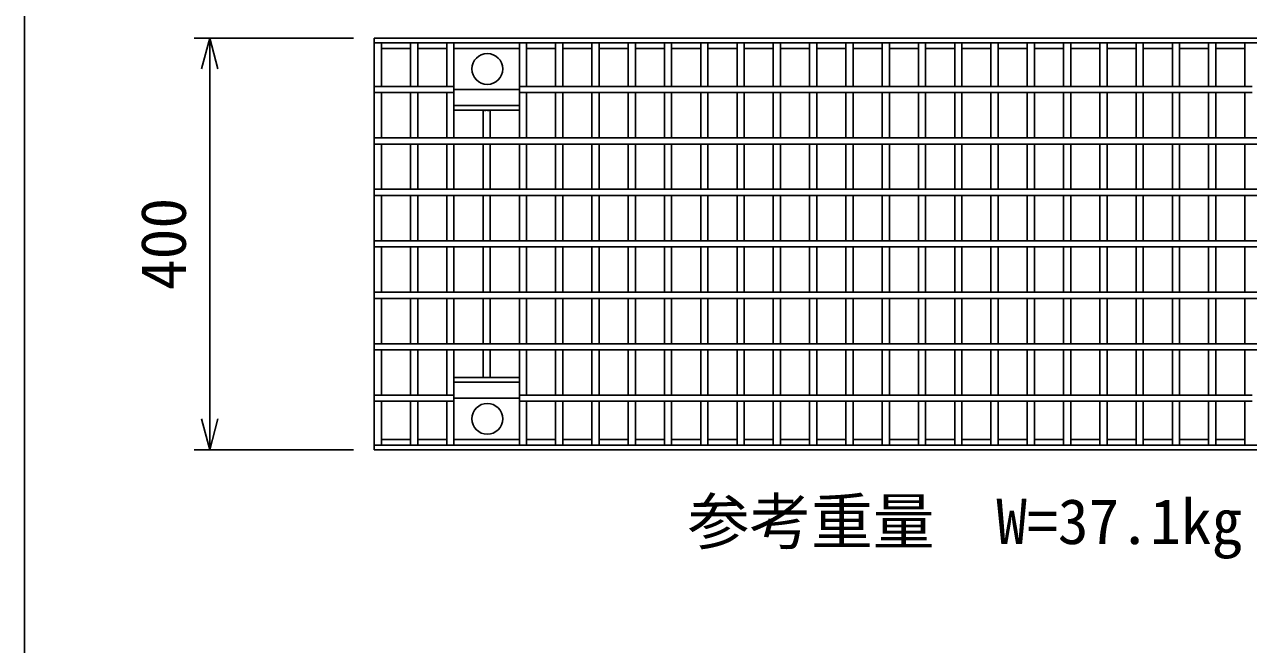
# Model space of a CAD drawing. Units: millimetres, scale not verified. Extents: x -25200 to 25200, y -8910 to 8910.
# Drawn here: x -16762 to -15572, y -3783 to -3180 of the extents above; entities that cross this region are included whole.
import ezdxf
from ezdxf.enums import TextEntityAlignment as Align

# ---------------------------------------------------------------- set-up
doc = ezdxf.new("R2010")
doc.units = ezdxf.units.MM
doc.header["$LTSCALE"] = 30
for name, color, linetype, lineweight in [('0-0_DIM', 7, 'Continuous', 25), ('0-2_HATCH', 6, 'Continuous', 25), ('0-7_TXT', 7, 'Continuous', 25)]:
    doc.layers.add(name, color=color, linetype=linetype, lineweight=lineweight)
doc.styles.add('ＭＳ ゴシック', font='')
doc.styles.get('ＭＳ ゴシック').set_extended_font_data('MS Gothic')

msp = doc.modelspace()

# ---------------------------------------------------------------- linework, layer by layer
at = {"layer": '0-0_DIM'}
for p, q in [((-16442.21, -3193.54), (-16597.21, -3193.54)), ((-16582.21, -3193.54), (-16582.21, -3593.54)), ((-16442.21, -3593.54), (-16597.21, -3593.54))]:
    msp.add_line(p, q, dxfattribs=at)
for points in [[(-16590.25, -3223.54), (-16582.21, -3193.54), (-16574.17, -3223.54)], [(-16574.17, -3563.54), (-16582.21, -3593.54), (-16590.25, -3563.54)]]:
    msp.add_lwpolyline(points, dxfattribs=at)
at = {"layer": '0-2_HATCH'}
for p, q in [((-15427.21, -3193.54), (-16422.21, -3193.54)), ((-16422.21, -3193.54), (-16422.21, -3593.54)), ((-15427.21, -3198.04), (-16422.21, -3198.04)), ((-16415.21, -3198.04), (-16415.21, -3240.54)), ((-16386.93, -3198.04), (-16386.93, -3240.54)), ((-16379.93, -3198.04), (-16379.93, -3240.54)), ((-16351.64, -3198.04), (-16351.64, -3240.54)), ((-16344.64, -3290.54), (-16344.64, -3198.04)), ((-16281.07, -3290.54), (-16281.07, -3198.04)), ((-16274.07, -3198.04), (-16274.07, -3240.54)), ((-16245.78, -3198.04), (-16245.78, -3240.54)), ((-16238.78, -3198.04), (-16238.78, -3240.54)), ((-16210.5, -3198.04), (-16210.5, -3240.54)), ((-16203.5, -3198.04), (-16203.5, -3240.54)), ((-16175.21, -3198.04), (-16175.21, -3240.54)), ((-16168.21, -3198.04), (-16168.21, -3240.54)), ((-16139.93, -3198.04), (-16139.93, -3240.54)), ((-16132.93, -3198.04), (-16132.93, -3240.54)), ((-16104.64, -3198.04), (-16104.64, -3240.54)), ((-16097.64, -3198.04), (-16097.64, -3240.54)), ((-16069.36, -3198.04), (-16069.36, -3240.54)), ((-16062.36, -3198.04), (-16062.36, -3240.54)), ((-16034.07, -3198.04), (-16034.07, -3240.54)), ((-16027.07, -3198.04), (-16027.07, -3240.54)), ((-15998.78, -3198.04), (-15998.78, -3240.54)), ((-15991.78, -3198.04), (-15991.78, -3240.54)), ((-15963.5, -3198.04), (-15963.5, -3240.54)), ((-15956.5, -3198.04), (-15956.5, -3240.54)), ((-15928.21, -3198.04), (-15928.21, -3240.54)), ((-15921.21, -3198.04), (-15921.21, -3240.54)), ((-15892.93, -3198.04), (-15892.93, -3240.54)), ((-15885.93, -3198.04), (-15885.93, -3240.54)), ((-15857.64, -3198.04), (-15857.64, -3240.54)), ((-15850.64, -3198.04), (-15850.64, -3240.54)), ((-15822.36, -3198.04), (-15822.36, -3240.54)), ((-15815.36, -3198.04), (-15815.36, -3240.54)), ((-15787.07, -3198.04), (-15787.07, -3240.54)), ((-15780.07, -3198.04), (-15780.07, -3240.54)), ((-15751.78, -3198.04), (-15751.78, -3240.54)), ((-15744.78, -3198.04), (-15744.78, -3240.54)), ((-15716.5, -3198.04), (-15716.5, -3240.54)), ((-15709.5, -3198.04), (-15709.5, -3240.54)), ((-15681.21, -3198.04), (-15681.21, -3240.54)), ((-15674.21, -3198.04), (-15674.21, -3240.54)), ((-15645.93, -3198.04), (-15645.93, -3240.54)), ((-15638.93, -3198.04), (-15638.93, -3240.54)), ((-15610.64, -3198.04), (-15610.64, -3240.54)), ((-15603.64, -3198.04), (-15603.64, -3240.54)), ((-15575.36, -3198.04), (-15575.36, -3240.54)), ((-16386.93, -3203.54), (-16415.21, -3203.54)), ((-16351.64, -3203.54), (-16379.93, -3203.54)), ((-16281.07, -3203.54), (-16344.64, -3203.54)), ((-16245.78, -3203.54), (-16274.07, -3203.54)), ((-16210.5, -3203.54), (-16238.78, -3203.54)), ((-16175.21, -3203.54), (-16203.5, -3203.54)), ((-16139.93, -3203.54), (-16168.21, -3203.54)), ((-16104.64, -3203.54), (-16132.93, -3203.54)), ((-16069.36, -3203.54), (-16097.64, -3203.54)), ((-16034.07, -3203.54), (-16062.36, -3203.54)), ((-15998.78, -3203.54), (-16027.07, -3203.54)), ((-15963.5, -3203.54), (-15991.78, -3203.54)), ((-15928.21, -3203.54), (-15956.5, -3203.54)), ((-15892.93, -3203.54), (-15921.21, -3203.54)), ((-15857.64, -3203.54), (-15885.93, -3203.54)), ((-15822.36, -3203.54), (-15850.64, -3203.54)), ((-15787.07, -3203.54), (-15815.36, -3203.54)), ((-15751.78, -3203.54), (-15780.07, -3203.54)), ((-15716.5, -3203.54), (-15744.78, -3203.54)), ((-15681.21, -3203.54), (-15709.5, -3203.54)), ((-15645.93, -3203.54), (-15674.21, -3203.54)), ((-15610.64, -3203.54), (-15638.93, -3203.54)), ((-15575.36, -3203.54), (-15603.64, -3203.54)), ((-16344.64, -3240.54), (-16422.21, -3240.54)), ((-16422.21, -3246.54), (-16344.64, -3246.54)), ((-16415.21, -3290.54), (-16415.21, -3246.54)), ((-16386.93, -3290.54), (-16386.93, -3246.54)), ((-16379.93, -3290.54), (-16379.93, -3246.54)), ((-16351.64, -3290.54), (-16351.64, -3246.54)), ((-16281.07, -3243.54), (-16344.64, -3243.54)), ((-15568.36, -3240.54), (-16281.07, -3240.54)), ((-16281.07, -3246.54), (-15568.36, -3246.54)), ((-16274.07, -3290.54), (-16274.07, -3246.54)), ((-16245.78, -3290.54), (-16245.78, -3246.54)), ((-16238.78, -3290.54), (-16238.78, -3246.54)), ((-16210.5, -3290.54), (-16210.5, -3246.54)), ((-16203.5, -3290.54), (-16203.5, -3246.54)), ((-16175.21, -3290.54), (-16175.21, -3246.54)), ((-16168.21, -3290.54), (-16168.21, -3246.54)), ((-16139.93, -3290.54), (-16139.93, -3246.54)), ((-16132.93, -3290.54), (-16132.93, -3246.54)), ((-16104.64, -3290.54), (-16104.64, -3246.54)), ((-16097.64, -3290.54), (-16097.64, -3246.54)), ((-16069.36, -3290.54), (-16069.36, -3246.54)), ((-16062.36, -3290.54), (-16062.36, -3246.54)), ((-16034.07, -3290.54), (-16034.07, -3246.54)), ((-16027.07, -3290.54), (-16027.07, -3246.54)), ((-15998.78, -3290.54), (-15998.78, -3246.54)), ((-15991.78, -3290.54), (-15991.78, -3246.54)), ((-15963.5, -3290.54), (-15963.5, -3246.54)), ((-15956.5, -3290.54), (-15956.5, -3246.54)), ((-15928.21, -3290.54), (-15928.21, -3246.54)), ((-15921.21, -3290.54), (-15921.21, -3246.54)), ((-15892.93, -3290.54), (-15892.93, -3246.54)), ((-15885.93, -3290.54), (-15885.93, -3246.54)), ((-15857.64, -3290.54), (-15857.64, -3246.54)), ((-15850.64, -3290.54), (-15850.64, -3246.54)), ((-15822.36, -3290.54), (-15822.36, -3246.54)), ((-15815.36, -3290.54), (-15815.36, -3246.54)), ((-15787.07, -3290.54), (-15787.07, -3246.54)), ((-15780.07, -3290.54), (-15780.07, -3246.54)), ((-15751.78, -3290.54), (-15751.78, -3246.54)), ((-15744.78, -3290.54), (-15744.78, -3246.54)), ((-15716.5, -3290.54), (-15716.5, -3246.54)), ((-15709.5, -3290.54), (-15709.5, -3246.54)), ((-15681.21, -3290.54), (-15681.21, -3246.54)), ((-15674.21, -3290.54), (-15674.21, -3246.54)), ((-15645.93, -3290.54), (-15645.93, -3246.54)), ((-15638.93, -3290.54), (-15638.93, -3246.54)), ((-15610.64, -3290.54), (-15610.64, -3246.54)), ((-15603.64, -3290.54), (-15603.64, -3246.54)), ((-15575.36, -3290.54), (-15575.36, -3246.54)), ((-16281.07, -3259.04), (-16344.64, -3259.04)), ((-16281.07, -3263.54), (-16344.64, -3263.54)), ((-16316.36, -3290.54), (-16316.36, -3263.54)), ((-16314.36, -3264.54), (-16314.36, -3263.54)), ((-16311.36, -3263.54), (-16311.36, -3264.54)), ((-16309.36, -3290.54), (-16309.36, -3263.54)), ((-15427.21, -3290.54), (-16422.21, -3290.54)), ((-16422.21, -3296.54), (-15427.21, -3296.54)), ((-16415.21, -3340.54), (-16415.21, -3296.54)), ((-16386.93, -3340.54), (-16386.93, -3296.54)), ((-16379.93, -3340.54), (-16379.93, -3296.54)), ((-16351.64, -3340.54), (-16351.64, -3296.54)), ((-16344.64, -3340.54), (-16344.64, -3296.54)), ((-16316.36, -3340.54), (-16316.36, -3296.54)), ((-16309.36, -3340.54), (-16309.36, -3296.54)), ((-16281.07, -3340.54), (-16281.07, -3296.54)), ((-16274.07, -3340.54), (-16274.07, -3296.54)), ((-16245.78, -3340.54), (-16245.78, -3296.54)), ((-16238.78, -3340.54), (-16238.78, -3296.54)), ((-16210.5, -3340.54), (-16210.5, -3296.54)), ((-16203.5, -3340.54), (-16203.5, -3296.54)), ((-16175.21, -3340.54), (-16175.21, -3296.54)), ((-16168.21, -3340.54), (-16168.21, -3296.54)), ((-16139.93, -3340.54), (-16139.93, -3296.54)), ((-16132.93, -3340.54), (-16132.93, -3296.54)), ((-16104.64, -3340.54), (-16104.64, -3296.54)), ((-16097.64, -3340.54), (-16097.64, -3296.54)), ((-16069.36, -3340.54), (-16069.36, -3296.54)), ((-16062.36, -3340.54), (-16062.36, -3296.54)), ((-16034.07, -3340.54), (-16034.07, -3296.54)), ((-16027.07, -3340.54), (-16027.07, -3296.54)), ((-15998.78, -3340.54), (-15998.78, -3296.54)), ((-15991.78, -3340.54), (-15991.78, -3296.54)), ((-15963.5, -3340.54), (-15963.5, -3296.54)), ((-15956.5, -3340.54), (-15956.5, -3296.54)), ((-15928.21, -3340.54), (-15928.21, -3296.54)), ((-15921.21, -3340.54), (-15921.21, -3296.54)), ((-15892.93, -3340.54), (-15892.93, -3296.54)), ((-15885.93, -3340.54), (-15885.93, -3296.54)), ((-15857.64, -3340.54), (-15857.64, -3296.54)), ((-15850.64, -3340.54), (-15850.64, -3296.54)), ((-15822.36, -3340.54), (-15822.36, -3296.54)), ((-15815.36, -3340.54), (-15815.36, -3296.54)), ((-15787.07, -3340.54), (-15787.07, -3296.54)), ((-15780.07, -3340.54), (-15780.07, -3296.54)), ((-15751.78, -3340.54), (-15751.78, -3296.54)), ((-15744.78, -3340.54), (-15744.78, -3296.54)), ((-15716.5, -3340.54), (-15716.5, -3296.54)), ((-15709.5, -3340.54), (-15709.5, -3296.54)), ((-15681.21, -3340.54), (-15681.21, -3296.54)), ((-15674.21, -3340.54), (-15674.21, -3296.54)), ((-15645.93, -3340.54), (-15645.93, -3296.54)), ((-15638.93, -3340.54), (-15638.93, -3296.54)), ((-15610.64, -3340.54), (-15610.64, -3296.54)), ((-15603.64, -3340.54), (-15603.64, -3296.54)), ((-15575.36, -3340.54), (-15575.36, -3296.54)), ((-15427.21, -3340.54), (-16422.21, -3340.54)), ((-16422.21, -3346.54), (-15427.21, -3346.54)), ((-16415.21, -3390.54), (-16415.21, -3346.54)), ((-16386.93, -3390.54), (-16386.93, -3346.54)), ((-16379.93, -3390.54), (-16379.93, -3346.54)), ((-16351.64, -3390.54), (-16351.64, -3346.54)), ((-16344.64, -3390.54), (-16344.64, -3346.54)), ((-16316.36, -3390.54), (-16316.36, -3346.54)), ((-16309.36, -3390.54), (-16309.36, -3346.54)), ((-16281.07, -3390.54), (-16281.07, -3346.54)), ((-16274.07, -3390.54), (-16274.07, -3346.54)), ((-16245.78, -3390.54), (-16245.78, -3346.54)), ((-16238.78, -3390.54), (-16238.78, -3346.54)), ((-16210.5, -3390.54), (-16210.5, -3346.54)), ((-16203.5, -3390.54), (-16203.5, -3346.54)), ((-16175.21, -3390.54), (-16175.21, -3346.54)), ((-16168.21, -3390.54), (-16168.21, -3346.54)), ((-16139.93, -3390.54), (-16139.93, -3346.54)), ((-16132.93, -3390.54), (-16132.93, -3346.54)), ((-16104.64, -3390.54), (-16104.64, -3346.54)), ((-16097.64, -3390.54), (-16097.64, -3346.54)), ((-16069.36, -3390.54), (-16069.36, -3346.54)), ((-16062.36, -3390.54), (-16062.36, -3346.54)), ((-16034.07, -3390.54), (-16034.07, -3346.54)), ((-16027.07, -3390.54), (-16027.07, -3346.54)), ((-15998.78, -3390.54), (-15998.78, -3346.54)), ((-15991.78, -3390.54), (-15991.78, -3346.54)), ((-15963.5, -3390.54), (-15963.5, -3346.54)), ((-15956.5, -3390.54), (-15956.5, -3346.54)), ((-15928.21, -3390.54), (-15928.21, -3346.54)), ((-15921.21, -3390.54), (-15921.21, -3346.54)), ((-15892.93, -3390.54), (-15892.93, -3346.54)), ((-15885.93, -3390.54), (-15885.93, -3346.54)), ((-15857.64, -3390.54), (-15857.64, -3346.54)), ((-15850.64, -3390.54), (-15850.64, -3346.54)), ((-15822.36, -3390.54), (-15822.36, -3346.54)), ((-15815.36, -3390.54), (-15815.36, -3346.54)), ((-15787.07, -3390.54), (-15787.07, -3346.54)), ((-15780.07, -3390.54), (-15780.07, -3346.54)), ((-15751.78, -3390.54), (-15751.78, -3346.54)), ((-15744.78, -3390.54), (-15744.78, -3346.54)), ((-15716.5, -3390.54), (-15716.5, -3346.54)), ((-15709.5, -3390.54), (-15709.5, -3346.54)), ((-15681.21, -3390.54), (-15681.21, -3346.54)), ((-15674.21, -3390.54), (-15674.21, -3346.54)), ((-15645.93, -3390.54), (-15645.93, -3346.54)), ((-15638.93, -3390.54), (-15638.93, -3346.54)), ((-15610.64, -3390.54), (-15610.64, -3346.54)), ((-15603.64, -3390.54), (-15603.64, -3346.54)), ((-15575.36, -3390.54), (-15575.36, -3346.54)), ((-15427.21, -3390.54), (-16422.21, -3390.54)), ((-16422.21, -3396.54), (-15427.21, -3396.54)), ((-16415.21, -3440.54), (-16415.21, -3396.54)), ((-16386.93, -3440.54), (-16386.93, -3396.54)), ((-16379.93, -3440.54), (-16379.93, -3396.54)), ((-16351.64, -3440.54), (-16351.64, -3396.54)), ((-16344.64, -3440.54), (-16344.64, -3396.54)), ((-16316.36, -3440.54), (-16316.36, -3396.54)), ((-16309.36, -3440.54), (-16309.36, -3396.54)), ((-16281.07, -3440.54), (-16281.07, -3396.54)), ((-16274.07, -3440.54), (-16274.07, -3396.54)), ((-16245.78, -3440.54), (-16245.78, -3396.54)), ((-16238.78, -3440.54), (-16238.78, -3396.54)), ((-16210.5, -3440.54), (-16210.5, -3396.54)), ((-16203.5, -3440.54), (-16203.5, -3396.54)), ((-16175.21, -3440.54), (-16175.21, -3396.54)), ((-16168.21, -3440.54), (-16168.21, -3396.54)), ((-16139.93, -3440.54), (-16139.93, -3396.54)), ((-16132.93, -3440.54), (-16132.93, -3396.54)), ((-16104.64, -3440.54), (-16104.64, -3396.54)), ((-16097.64, -3440.54), (-16097.64, -3396.54)), ((-16069.36, -3440.54), (-16069.36, -3396.54)), ((-16062.36, -3440.54), (-16062.36, -3396.54)), ((-16034.07, -3440.54), (-16034.07, -3396.54)), ((-16027.07, -3440.54), (-16027.07, -3396.54)), ((-15998.78, -3440.54), (-15998.78, -3396.54)), ((-15991.78, -3440.54), (-15991.78, -3396.54)), ((-15963.5, -3440.54), (-15963.5, -3396.54)), ((-15956.5, -3440.54), (-15956.5, -3396.54)), ((-15928.21, -3440.54), (-15928.21, -3396.54)), ((-15921.21, -3440.54), (-15921.21, -3396.54)), ((-15892.93, -3440.54), (-15892.93, -3396.54)), ((-15885.93, -3440.54), (-15885.93, -3396.54)), ((-15857.64, -3440.54), (-15857.64, -3396.54)), ((-15850.64, -3440.54), (-15850.64, -3396.54)), ((-15822.36, -3440.54), (-15822.36, -3396.54)), ((-15815.36, -3440.54), (-15815.36, -3396.54)), ((-15787.07, -3440.54), (-15787.07, -3396.54)), ((-15780.07, -3440.54), (-15780.07, -3396.54)), ((-15751.78, -3440.54), (-15751.78, -3396.54)), ((-15744.78, -3440.54), (-15744.78, -3396.54)), ((-15716.5, -3440.54), (-15716.5, -3396.54)), ((-15709.5, -3440.54), (-15709.5, -3396.54)), ((-15681.21, -3440.54), (-15681.21, -3396.54)), ((-15674.21, -3440.54), (-15674.21, -3396.54)), ((-15645.93, -3440.54), (-15645.93, -3396.54)), ((-15638.93, -3440.54), (-15638.93, -3396.54)), ((-15610.64, -3440.54), (-15610.64, -3396.54)), ((-15603.64, -3440.54), (-15603.64, -3396.54)), ((-15575.36, -3440.54), (-15575.36, -3396.54)), ((-15427.21, -3440.54), (-16422.21, -3440.54)), ((-16422.21, -3446.54), (-15427.21, -3446.54)), ((-16415.21, -3490.54), (-16415.21, -3446.54)), ((-16386.93, -3490.54), (-16386.93, -3446.54)), ((-16379.93, -3490.54), (-16379.93, -3446.54)), ((-16351.64, -3490.54), (-16351.64, -3446.54)), ((-16344.64, -3490.54), (-16344.64, -3446.54)), ((-16316.36, -3490.54), (-16316.36, -3446.54)), ((-16309.36, -3490.54), (-16309.36, -3446.54)), ((-16281.07, -3490.54), (-16281.07, -3446.54)), ((-16274.07, -3490.54), (-16274.07, -3446.54)), ((-16245.78, -3490.54), (-16245.78, -3446.54)), ((-16238.78, -3490.54), (-16238.78, -3446.54)), ((-16210.5, -3490.54), (-16210.5, -3446.54)), ((-16203.5, -3490.54), (-16203.5, -3446.54)), ((-16175.21, -3490.54), (-16175.21, -3446.54)), ((-16168.21, -3490.54), (-16168.21, -3446.54)), ((-16139.93, -3490.54), (-16139.93, -3446.54)), ((-16132.93, -3490.54), (-16132.93, -3446.54)), ((-16104.64, -3490.54), (-16104.64, -3446.54)), ((-16097.64, -3490.54), (-16097.64, -3446.54)), ((-16069.36, -3490.54), (-16069.36, -3446.54)), ((-16062.36, -3490.54), (-16062.36, -3446.54)), ((-16034.07, -3490.54), (-16034.07, -3446.54)), ((-16027.07, -3490.54), (-16027.07, -3446.54)), ((-15998.78, -3490.54), (-15998.78, -3446.54)), ((-15991.78, -3490.54), (-15991.78, -3446.54)), ((-15963.5, -3490.54), (-15963.5, -3446.54)), ((-15956.5, -3490.54), (-15956.5, -3446.54)), ((-15928.21, -3490.54), (-15928.21, -3446.54)), ((-15921.21, -3490.54), (-15921.21, -3446.54)), ((-15892.93, -3490.54), (-15892.93, -3446.54)), ((-15885.93, -3490.54), (-15885.93, -3446.54)), ((-15857.64, -3490.54), (-15857.64, -3446.54)), ((-15850.64, -3490.54), (-15850.64, -3446.54)), ((-15822.36, -3490.54), (-15822.36, -3446.54)), ((-15815.36, -3490.54), (-15815.36, -3446.54)), ((-15787.07, -3490.54), (-15787.07, -3446.54)), ((-15780.07, -3490.54), (-15780.07, -3446.54)), ((-15751.78, -3490.54), (-15751.78, -3446.54)), ((-15744.78, -3490.54), (-15744.78, -3446.54)), ((-15716.5, -3490.54), (-15716.5, -3446.54)), ((-15709.5, -3490.54), (-15709.5, -3446.54)), ((-15681.21, -3490.54), (-15681.21, -3446.54)), ((-15674.21, -3490.54), (-15674.21, -3446.54)), ((-15645.93, -3490.54), (-15645.93, -3446.54)), ((-15638.93, -3490.54), (-15638.93, -3446.54)), ((-15610.64, -3490.54), (-15610.64, -3446.54)), ((-15603.64, -3490.54), (-15603.64, -3446.54)), ((-15575.36, -3490.54), (-15575.36, -3446.54)), ((-15427.21, -3490.54), (-16422.21, -3490.54)), ((-16422.21, -3496.54), (-15427.21, -3496.54)), ((-16415.21, -3540.54), (-16415.21, -3496.54)), ((-16386.93, -3540.54), (-16386.93, -3496.54)), ((-16379.93, -3496.54), (-16379.93, -3540.54)), ((-16351.64, -3540.54), (-16351.64, -3496.54)), ((-16344.64, -3496.54), (-16344.64, -3589.04)), ((-16316.36, -3523.54), (-16316.36, -3496.54)), ((-16309.36, -3523.54), (-16309.36, -3496.54)), ((-16281.07, -3589.04), (-16281.07, -3496.54)), ((-16274.07, -3540.54), (-16274.07, -3496.54)), ((-16245.78, -3540.54), (-16245.78, -3496.54)), ((-16238.78, -3540.54), (-16238.78, -3496.54)), ((-16210.5, -3540.54), (-16210.5, -3496.54)), ((-16203.5, -3540.54), (-16203.5, -3496.54)), ((-16175.21, -3540.54), (-16175.21, -3496.54)), ((-16168.21, -3540.54), (-16168.21, -3496.54)), ((-16139.93, -3540.54), (-16139.93, -3496.54)), ((-16132.93, -3540.54), (-16132.93, -3496.54)), ((-16104.64, -3540.54), (-16104.64, -3496.54)), ((-16097.64, -3540.54), (-16097.64, -3496.54)), ((-16069.36, -3540.54), (-16069.36, -3496.54)), ((-16062.36, -3540.54), (-16062.36, -3496.54)), ((-16034.07, -3540.54), (-16034.07, -3496.54)), ((-16027.07, -3540.54), (-16027.07, -3496.54)), ((-15998.78, -3540.54), (-15998.78, -3496.54)), ((-15991.78, -3540.54), (-15991.78, -3496.54)), ((-15963.5, -3540.54), (-15963.5, -3496.54)), ((-15956.5, -3540.54), (-15956.5, -3496.54)), ((-15928.21, -3540.54), (-15928.21, -3496.54)), ((-15921.21, -3540.54), (-15921.21, -3496.54)), ((-15892.93, -3540.54), (-15892.93, -3496.54)), ((-15885.93, -3540.54), (-15885.93, -3496.54)), ((-15857.64, -3540.54), (-15857.64, -3496.54)), ((-15850.64, -3540.54), (-15850.64, -3496.54)), ((-15822.36, -3540.54), (-15822.36, -3496.54)), ((-15815.36, -3540.54), (-15815.36, -3496.54)), ((-15787.07, -3540.54), (-15787.07, -3496.54)), ((-15780.07, -3540.54), (-15780.07, -3496.54)), ((-15751.78, -3540.54), (-15751.78, -3496.54)), ((-15744.78, -3540.54), (-15744.78, -3496.54)), ((-15716.5, -3540.54), (-15716.5, -3496.54)), ((-15709.5, -3540.54), (-15709.5, -3496.54)), ((-15681.21, -3540.54), (-15681.21, -3496.54)), ((-15674.21, -3540.54), (-15674.21, -3496.54)), ((-15645.93, -3540.54), (-15645.93, -3496.54)), ((-15638.93, -3540.54), (-15638.93, -3496.54)), ((-15610.64, -3540.54), (-15610.64, -3496.54)), ((-15603.64, -3540.54), (-15603.64, -3496.54)), ((-15575.36, -3540.54), (-15575.36, -3496.54)), ((-16281.07, -3523.54), (-16344.64, -3523.54)), ((-16281.07, -3528.04), (-16344.64, -3528.04)), ((-16344.64, -3540.54), (-16422.21, -3540.54)), ((-16422.21, -3546.54), (-16344.64, -3546.54)), ((-16415.21, -3589.04), (-16415.21, -3546.54)), ((-16386.93, -3589.04), (-16386.93, -3546.54)), ((-16379.93, -3546.54), (-16379.93, -3589.04)), ((-16351.64, -3589.04), (-16351.64, -3546.54)), ((-16281.07, -3543.54), (-16344.64, -3543.54)), ((-15568.36, -3540.54), (-16281.07, -3540.54)), ((-16281.07, -3546.54), (-15568.36, -3546.54)), ((-16274.07, -3589.04), (-16274.07, -3546.54)), ((-16245.78, -3589.04), (-16245.78, -3546.54)), ((-16238.78, -3589.04), (-16238.78, -3546.54)), ((-16210.5, -3589.04), (-16210.5, -3546.54)), ((-16203.5, -3589.04), (-16203.5, -3546.54)), ((-16175.21, -3589.04), (-16175.21, -3546.54)), ((-16168.21, -3589.04), (-16168.21, -3546.54)), ((-16139.93, -3589.04), (-16139.93, -3546.54)), ((-16132.93, -3589.04), (-16132.93, -3546.54)), ((-16104.64, -3589.04), (-16104.64, -3546.54)), ((-16097.64, -3589.04), (-16097.64, -3546.54)), ((-16069.36, -3589.04), (-16069.36, -3546.54)), ((-16062.36, -3589.04), (-16062.36, -3546.54)), ((-16034.07, -3589.04), (-16034.07, -3546.54)), ((-16027.07, -3589.04), (-16027.07, -3546.54)), ((-15998.78, -3589.04), (-15998.78, -3546.54)), ((-15991.78, -3589.04), (-15991.78, -3546.54)), ((-15963.5, -3589.04), (-15963.5, -3546.54)), ((-15956.5, -3589.04), (-15956.5, -3546.54)), ((-15928.21, -3589.04), (-15928.21, -3546.54)), ((-15921.21, -3589.04), (-15921.21, -3546.54)), ((-15892.93, -3589.04), (-15892.93, -3546.54)), ((-15885.93, -3589.04), (-15885.93, -3546.54)), ((-15857.64, -3589.04), (-15857.64, -3546.54)), ((-15850.64, -3589.04), (-15850.64, -3546.54)), ((-15822.36, -3589.04), (-15822.36, -3546.54)), ((-15815.36, -3589.04), (-15815.36, -3546.54)), ((-15787.07, -3589.04), (-15787.07, -3546.54)), ((-15780.07, -3589.04), (-15780.07, -3546.54)), ((-15751.78, -3589.04), (-15751.78, -3546.54)), ((-15744.78, -3589.04), (-15744.78, -3546.54)), ((-15716.5, -3589.04), (-15716.5, -3546.54)), ((-15709.5, -3589.04), (-15709.5, -3546.54)), ((-15681.21, -3589.04), (-15681.21, -3546.54)), ((-15674.21, -3589.04), (-15674.21, -3546.54)), ((-15645.93, -3589.04), (-15645.93, -3546.54)), ((-15638.93, -3589.04), (-15638.93, -3546.54)), ((-15610.64, -3589.04), (-15610.64, -3546.54)), ((-15603.64, -3589.04), (-15603.64, -3546.54)), ((-15575.36, -3589.04), (-15575.36, -3546.54)), ((-15427.21, -3589.04), (-16422.21, -3589.04)), ((-15427.21, -3593.54), (-16422.21, -3593.54)), ((-16386.93, -3583.54), (-16415.21, -3583.54)), ((-16351.64, -3583.54), (-16379.93, -3583.54)), ((-16281.07, -3583.54), (-16344.64, -3583.54)), ((-16245.78, -3583.54), (-16274.07, -3583.54)), ((-16210.5, -3583.54), (-16238.78, -3583.54)), ((-16175.21, -3583.54), (-16203.5, -3583.54)), ((-16139.93, -3583.54), (-16168.21, -3583.54)), ((-16104.64, -3583.54), (-16132.93, -3583.54)), ((-16069.36, -3583.54), (-16097.64, -3583.54)), ((-16034.07, -3583.54), (-16062.36, -3583.54)), ((-15998.78, -3583.54), (-16027.07, -3583.54)), ((-15963.5, -3583.54), (-15991.78, -3583.54)), ((-15928.21, -3583.54), (-15956.5, -3583.54)), ((-15892.93, -3583.54), (-15921.21, -3583.54)), ((-15857.64, -3583.54), (-15885.93, -3583.54)), ((-15822.36, -3583.54), (-15850.64, -3583.54)), ((-15787.07, -3583.54), (-15815.36, -3583.54)), ((-15751.78, -3583.54), (-15780.07, -3583.54)), ((-15716.5, -3583.54), (-15744.78, -3583.54)), ((-15681.21, -3583.54), (-15709.5, -3583.54)), ((-15645.93, -3583.54), (-15674.21, -3583.54)), ((-15610.64, -3583.54), (-15638.93, -3583.54)), ((-15575.36, -3583.54), (-15603.64, -3583.54))]:
    msp.add_line(p, q, dxfattribs=at)
for centre in [(-16312.21, -3223.54), (-16312.21, -3563.54)]:
    msp.add_circle(centre, 15, dxfattribs=at)
at = {"layer": '0-7_TXT'}
msp.add_lwpolyline([(-16762.38, -5027.21), (-14962.38, -5027.21), (-14962.38, -2577.21), (-16762.38, -2577.21)], close=True, dxfattribs=at)

# ---------------------------------------------------------------- texts
at = {"layer": '0-0_DIM', "style": 'ＭＳ ゴシック'}
msp.add_text('400', height=43.99, rotation=90, dxfattribs=at).set_placement((-16592.21, -3438.54), align=Align.BOTTOM_LEFT)
msp.add_text('参考重量\u3000W=37.1kg', height=43.99, dxfattribs=at).set_placement((-16117.23, -3698.47), align=Align.BOTTOM_LEFT)

doc.saveas('drawing.dxf')
